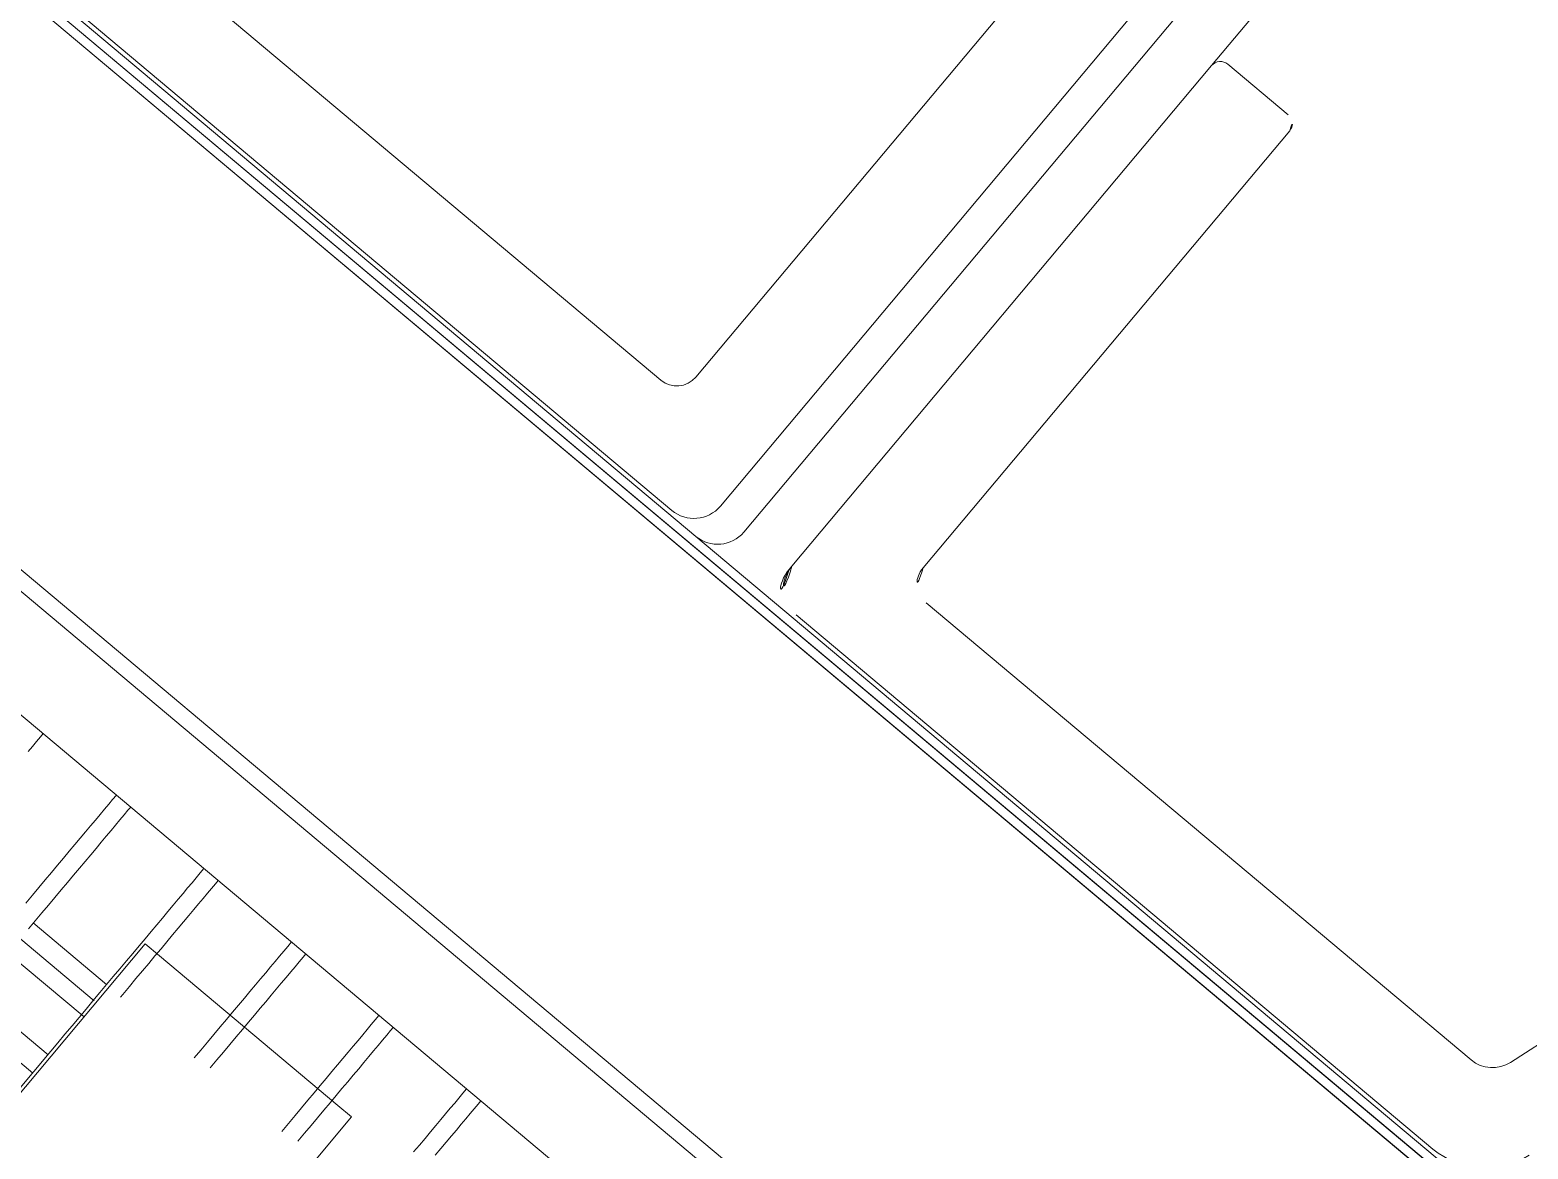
# Model space of a CAD drawing. Header units: metres. Extents: x 822482 to 822767, y 9662202 to 9662512.
# Drawn here: x 822649.5547 to 822649.6858, y 9662451.0898 to 9662451.1877 of the extents above; entities that cross this region are included whole.
import ezdxf

# ---------------------------------------------------------------- set-up
doc = ezdxf.new("R2010")
doc.units = ezdxf.units.M
doc.layers.add('ARQ_NE_EQUIPAMENTOS', color=7, linetype='Continuous')
doc.layers.add('NE_PESSOAS', color=8, linetype='Continuous', lineweight=0)

# ---------------------------------------------------------------- blocks, each defined once
blk = doc.blocks.new('COZINHA TRAMONTINA')
at = {"lineweight": 0, "transparency": 33554687}
for p, q in [((-1.200799999999909, 0.7019624210994175), (-1.200799999999909, 0.01583783038095954)), ((-1.249141685183484, 0.60793944187792), (-1.249141685183483, 0.3279394418779197)), ((-1.240858314816296, 0.3279394418779197), (-1.240858314816297, 0.60793944187792)), ((-1.239399999999909, 0.6031394418778424), (-1.23939999999991, 0.1962394418778404)), ((-1.1992, 0.5404584976820426), (-1.199200000000001, 0.394441437864955)), ((-1.198818639047091, 0.4702712487405052), (-1.198818639047091, 0.3975244153535138)), ((-1.190699889047091, 0.4055715992144997), (-1.190699889047091, 0.4678138975251515)), ((-1.272500000000011, 0.4171508828214267), (-1.272500000000011, 0.4087259620255796)), ((-1.270390592252906, 0.4171508828214262), (-1.270390592252906, 0.4087276823815038)), ((-1.265819793131151, 0.4172656813557172), (-1.265819793131151, 0.408443159190331)), ((-1.26418020686863, 0.4086821458370355), (-1.26418020686863, 0.4170768536120159)), ((-1.262390592252906, 0.4087552784528594), (-1.262390592252906, 0.4171663967565086)), ((-1.257500000000011, 0.4084447797688673), (-1.384655568319737, 0.4084447797688673)), ((-1.26999999999989, 0.4087558182858858), (-1.36999999999989, 0.4087558182858858)), ((-1.257500000000011, 0.4084447797688678), (-1.257500000000011, 0.4068155696477052)), ((-1.257500000000011, 0.4068155696477052), (-1.257500000000011, 0.3864418064418246)), ((-1.138617319593704, 0.4034066205811689), (-1.18853491041376, 0.4034066205811691)), ((-1.199199999999818, 0.3833229226178023), (-1.199199999999818, 0.394441437864944)), ((-1.195800844274746, 0.394506620581169), (-1.138639160148442, 0.3945066205811688)), ((-1.196228283073992, 0.3914697209389463), (-0.8047459134963095, 0.3914697209389462)), ((-1.257500000000011, 0.3864418064418246), (-1.257500000000011, 0.3848910439650046)), ((-1.195800844274745, 0.3863409627306954), (-1.196181959887024, 0.3863409627306954)), ((-1.13863916014844, 0.3863359771516293), (-1.195800844274745, 0.3863359771516294)), ((-1.086909629852928, 0.386340962730695), (-1.13863916014844, 0.3863409627306952)), ((-1.391287791637831, 0.3848910439650041), (-1.257500000000011, 0.3848910439650041)), ((-1.13763255578277, 0.3784207409625622), (-1.13763255578277, 0.3853293727859589)), ((-1.1992, 0.3833229226177189), (-1.1992, 0.2379125384983704)), ((-1.19881863904709, 0.3833181823792847), (-1.19881863904709, 0.3105713489922933)), ((-1.188534910413759, 0.3774359771516294), (-1.138617319593703, 0.3774359771516292)), ((-1.19069988904709, 0.3130287002076469), (-1.19069988904709, 0.3752709985182987)), ((-1.069364514768818, 0.2731698605300644), (-1.188645379103003, 0.310238785985936))]:
    blk.add_line(p, q, dxfattribs=at)
at = {"lineweight": 0, "transparency": 33554687, "flags": 128}
for points in [[(-1.249141685183483, 0.4271230654699538), (-1.249510301308715, 0.4271230654699538), (-1.250040394151815, 0.4271230654699538), (-1.250602418106449, 0.4271230654699538), (-1.251195474054183, 0.4271230654699538)], [(-1.261480732541193, 0.4187558182858859), (-1.260582453389664, 0.4187558182858859), (-1.259699240303742, 0.4187558182858859), (-1.258832506235955, 0.4187558182858859), (-1.257983637775919, 0.4187558182858859), (-1.257153992932088, 0.4187558182858859), (-1.256344898959229, 0.4187558182858859), (-1.255557650235103, 0.4187558182858859), (-1.254793506189731, 0.4187558182858859), (-1.254053689290575, 0.4187558182858859), (-1.253339383086856, 0.4187558182858859), (-1.252651730316123, 0.4187558182858859), (-1.251991831076117, 0.4187558182858859), (-1.251360741064851, 0.4187558182858859), (-1.250759469891718, 0.4187558182858859), (-1.250188979462331, 0.4187558182858859), (-1.249650182439678, 0.4187558182858859), (-1.249143940784058, 0.4187558182858859)], [(-1.249141685183483, 0.4171230654699538), (-1.249510301308715, 0.4171230654699538), (-1.250040394151815, 0.4171230654699538), (-1.250602418106449, 0.4171230654699538), (-1.251195474054183, 0.4171230654699538), (-1.251818613232012, 0.4171230654699538), (-1.252470838750181, 0.4171230654699538), (-1.253151107186994, 0.4171230654699538), (-1.253858330258069, 0.4171230654699538), (-1.254591376557358, 0.4171230654699538), (-1.255349073367158, 0.4171230654699538), (-1.256130208534205, 0.4171230654699538), (-1.256933532408867, 0.4171230654699538), (-1.25775775984431, 0.4171230654699538), (-1.258601572252463, 0.4171230654699538), (-1.259463619713478, 0.4171230654699538), (-1.260342523135309, 0.4171230654699538), (-1.261236876459972, 0.4171230654699538), (-1.262145248912932, 0.4171230654699538), (-1.26306618729204, 0.4171230654699538)], [(-1.26999999999989, 0.4087558182858858), (-1.269032912994224, 0.4087558182858858), (-1.268067373121467, 0.4087558182858858), (-1.267104925039443, 0.4087558182858858), (-1.266147108459773, 0.4087558182858858), (-1.265195455684661, 0.4087558182858858), (-1.264251489155538, 0.4087558182858858), (-1.263316719017483, 0.4087558182858858), (-1.262392640703309, 0.4087558182858858), (-1.261480732541193, 0.4087558182858858), (-1.260582453389664, 0.4087558182858858), (-1.259699240303742, 0.4087558182858858), (-1.258832506235955, 0.4087558182858858), (-1.257983637775919, 0.4087558182858858), (-1.257153992932088, 0.4087558182858858), (-1.256344898959229, 0.4087558182858858), (-1.255557650235103, 0.4087558182858858), (-1.254793506189731, 0.4087558182858858), (-1.254053689290575, 0.4087558182858858), (-1.253339383086856, 0.4087558182858858), (-1.252651730316123, 0.4087558182858858), (-1.251991831076117, 0.4087558182858858), (-1.251360741064851, 0.4087558182858858), (-1.250759469891718, 0.4087558182858858), (-1.250188979462331, 0.4087558182858858), (-1.249650182439678, 0.4087558182858858), (-1.249143940784058, 0.4087558182858858)], [(-1.249141685183483, 0.4071230654699539), (-1.249510301308715, 0.4071230654699539), (-1.250040394151815, 0.4071230654699539), (-1.250602418106449, 0.4071230654699539), (-1.251195474054183, 0.4071230654699539), (-1.251818613232012, 0.4071230654699539), (-1.252470838750181, 0.4071230654699539), (-1.253151107186994, 0.4071230654699539), (-1.253858330258069, 0.4071230654699539), (-1.254591376557358, 0.4071230654699539), (-1.255349073367158, 0.4071230654699539), (-1.256130208534205, 0.4071230654699539), (-1.256933532408867, 0.4071230654699539), (-1.25775775984431, 0.4071230654699539), (-1.258601572252463, 0.4071230654699539), (-1.259463619713478, 0.4071230654699539), (-1.260342523135309, 0.4071230654699539), (-1.261236876459972, 0.4071230654699539), (-1.262145248912932, 0.4071230654699539), (-1.262473602609891, 0.4071230654699539)], [(-1.262392640703309, 0.3987558182858858), (-1.261480732541193, 0.3987558182858858), (-1.260582453389664, 0.3987558182858858), (-1.259699240303742, 0.3987558182858858), (-1.258832506235955, 0.3987558182858858), (-1.257983637775919, 0.3987558182858858), (-1.257153992932088, 0.3987558182858858), (-1.256344898959229, 0.3987558182858858), (-1.255557650235103, 0.3987558182858858), (-1.254793506189731, 0.3987558182858858), (-1.254053689290575, 0.3987558182858858), (-1.253339383086856, 0.3987558182858858), (-1.252651730316123, 0.3987558182858858), (-1.251991831076117, 0.3987558182858858), (-1.251360741064851, 0.3987558182858858), (-1.250759469891718, 0.3987558182858858), (-1.250188979462331, 0.3987558182858858), (-1.249650182439678, 0.3987558182858858), (-1.249143940784058, 0.3987558182858858)], [(-1.249141685183483, 0.3971230654699539), (-1.249510301308715, 0.3971230654699539), (-1.250040394151815, 0.3971230654699539), (-1.250602418106449, 0.3971230654699539), (-1.251195474054183, 0.3971230654699539), (-1.251818613232012, 0.3971230654699539), (-1.252470838750181, 0.3971230654699539), (-1.253151107186994, 0.3971230654699539), (-1.253858330258069, 0.3971230654699539), (-1.254591376557358, 0.3971230654699539), (-1.255349073367158, 0.3971230654699539), (-1.256130208534205, 0.3971230654699539), (-1.256933532408867, 0.3971230654699539), (-1.25775775984431, 0.3971230654699539), (-1.258601572252463, 0.3971230654699539), (-1.259463619713478, 0.3971230654699539), (-1.260342523135309, 0.3971230654699539), (-1.261236876459972, 0.3971230654699539), (-1.262145248912932, 0.3971230654699539)], [(-1.262392640703309, 0.3887558182858858), (-1.261480732541193, 0.3887558182858858), (-1.260582453389664, 0.3887558182858858), (-1.259699240303742, 0.3887558182858858), (-1.258832506235955, 0.3887558182858858), (-1.257983637775919, 0.3887558182858858), (-1.257153992932088, 0.3887558182858858), (-1.256344898959229, 0.3887558182858858), (-1.255557650235103, 0.3887558182858858), (-1.254793506189731, 0.3887558182858858), (-1.254053689290575, 0.3887558182858858), (-1.253339383086856, 0.3887558182858858), (-1.252651730316123, 0.3887558182858858), (-1.251991831076117, 0.3887558182858858), (-1.251360741064851, 0.3887558182858858), (-1.250759469891718, 0.3887558182858858), (-1.250188979462331, 0.3887558182858858), (-1.249650182439678, 0.3887558182858858), (-1.249143940784058, 0.3887558182858858)], [(-1.249141685183483, 0.3871230654699537), (-1.249510301308715, 0.3871230654699537), (-1.250040394151815, 0.3871230654699537), (-1.250602418106449, 0.3871230654699537), (-1.251195474054183, 0.3871230654699537), (-1.251818613232012, 0.3871230654699537), (-1.252470838750181, 0.3871230654699537), (-1.253151107186994, 0.3871230654699537), (-1.253858330258069, 0.3871230654699537), (-1.254591376557358, 0.3871230654699537), (-1.255349073367158, 0.3871230654699537), (-1.256130208534205, 0.3871230654699537), (-1.256933532408867, 0.3871230654699537), (-1.25775775984431, 0.3871230654699537), (-1.258601572252463, 0.3871230654699537), (-1.259463619713478, 0.3871230654699537), (-1.260342523135309, 0.3871230654699537), (-1.261236876459972, 0.3871230654699537), (-1.262145248912932, 0.3871230654699537)], [(-1.256344898959229, 0.3787558182858858), (-1.255557650235103, 0.3787558182858858), (-1.254793506189731, 0.3787558182858858), (-1.254053689290575, 0.3787558182858858), (-1.253339383086856, 0.3787558182858858), (-1.252651730316123, 0.3787558182858858), (-1.251991831076117, 0.3787558182858858), (-1.251360741064851, 0.3787558182858858), (-1.250759469891718, 0.3787558182858858), (-1.250188979462331, 0.3787558182858858), (-1.249650182439678, 0.3787558182858858), (-1.249143940784058, 0.3787558182858858)], [(-1.249141685183483, 0.3771230654699538), (-1.249510301308715, 0.3771230654699538), (-1.250040394151815, 0.3771230654699538), (-1.250602418106449, 0.3771230654699538), (-1.251195474054183, 0.3771230654699538), (-1.251818613232012, 0.3771230654699538), (-1.252470838750181, 0.3771230654699538), (-1.253151107186994, 0.3771230654699538), (-1.253858330258069, 0.3771230654699538), (-1.254591376557358, 0.3771230654699538), (-1.255349073367158, 0.3771230654699538)]]:
    blk.add_lwpolyline(points, dxfattribs=at)
at = {"lineweight": 0, "transparency": 33554687}
for centre, radius, start, end in [((-1.18853491041376, 0.4055715992144997), 0.002164978633330671, 180, 270), ((-1.195800844274746, 0.3975244153535138), 0.003017794772344698, 180, 270), ((-1.196228283073992, 0.3944414378649549), 0.002971716926008675, 180, 270), ((-1.196181959887024, 0.3833229226177189), 0.003018040112976509, 90, 180), ((-1.195800844274745, 0.3833181823792847), 0.003017794772344703, 90, 180), ((-1.13863916014844, 0.3853293727859589), 0.001006604365670384, 0, 90), ((-1.138617319593703, 0.3784207409625622), 0.0009847638109329502, 270, 359.9999999999992), ((-1.188534910413759, 0.3752709985182987), 0.002164978633330666, 90, 180), ((-1.187778357197267, 0.3130287002076469), 0.002921531849823143, 180, 252.736317903023), ((-1.191701796529414, 0.3105713489922933), 0.007116842517676323, 180, 252.7363179030231)]:
    blk.add_arc(centre, radius, start, end, dxfattribs=at)
at = {"layer": 'NE_PESSOAS', "lineweight": 0, "transparency": 33554687}
for p, q in [((-1.199999999999818, 0.07973097941157903), (-1.199999999999818, 0.70368617106908)), ((-1.200800000000072, 0.01583783038097408), (-1.200800000000072, 0.701962421099438)), ((-1.199999999999818, 0.701962421099438), (-1.199999999999818, 0.01583783038097408)), ((-1.199200000000019, 0.3944414378648844), (-1.199200000000019, 0.3833229226178219))]:
    blk.add_line(p, q, dxfattribs=at)
blk = doc.blocks.new('A$C8f1b9c42')
at = {"layer": 'ARQ_NE_EQUIPAMENTOS', "linetype": 'Continuous', "lineweight": 0, "transparency": 33554687, "rotation": 270}
blk.add_blockref('COZINHA TRAMONTINA', (372.1181330336258, -253.4648018022999), dxfattribs=at)

msp = doc.modelspace()

# ---------------------------------------------------------------- block references
at = {"ltscale": 10, "rotation": 140.0090103764572}
msp.add_blockref('A$C8f1b9c42', (822772.889044792, 9662018.469655523), dxfattribs=at)

doc.saveas('drawing.dxf')
